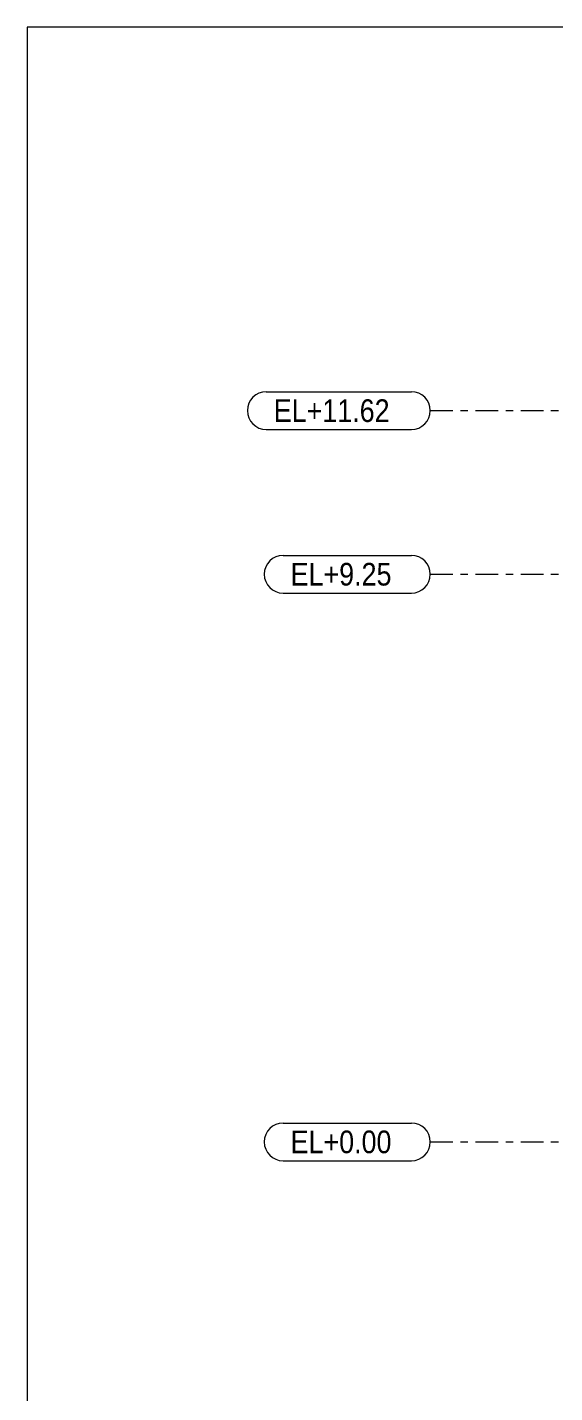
# Model space of a CAD drawing. Header units: millimetres. Extents: x -65 to 757, y -38 to 536.
# Drawn here: x -62.8 to 7.1, y 355.4 to 536.3 of the extents above; entities that cross this region are included whole.
import ezdxf

# ---------------------------------------------------------------- set-up
doc = ezdxf.new("R2010")
doc.units = ezdxf.units.MM
doc.linetypes.add('XKITLINE00', pattern=[0])
doc.linetypes.add('XKITLINE03', pattern=[6, 3, -1, 1, -1])
doc.layers.add('DrawingSheet', color=5, linetype='Continuous', lineweight=0)
doc.layers.add('S-grid', color=1, linetype='Continuous', lineweight=0)
doc.styles.add('ARIAL', font='ARIAL.TTF')

# ---------------------------------------------------------------- blocks, each defined once
blk = doc.blocks.new('*A473')
at = {"layer": 'DrawingSheet', "color": 5, "linetype": 'XKITLINE00', "lineweight": 0}
for p, q in [((757.18, 536.27), (-62.82, 536.27)), ((-62.82, 536.27), (-62.82, -37.73))]:
    blk.add_line(p, q, dxfattribs=at)
blk = doc.blocks.new('*A1548')
at = {"layer": 'S-grid', "color": 1, "linetype": 'XKITLINE03', "lineweight": 0}
blk.add_line((-9.41, 388.62), (47.57, 388.62), dxfattribs=at)
at = {"layer": 'S-grid', "color": 3, "style": 'ARIAL', "width": 0.85}
blk.add_text('EL+0.00', height=3, dxfattribs=at).set_placement((-27.92, 387.12))
blk = doc.blocks.new('*A1549')
at = {"layer": 'S-grid', "color": 1, "linetype": 'XKITLINE03', "lineweight": 0}
blk.add_line((-9.41, 463.82), (549.67, 463.82), dxfattribs=at)
at = {"layer": 'S-grid', "color": 3, "style": 'ARIAL', "width": 0.85}
blk.add_text('EL+9.25', height=3, dxfattribs=at).set_placement((-27.92, 462.32))
blk = doc.blocks.new('*A1550')
at = {"layer": 'S-grid', "color": 1, "linetype": 'XKITLINE03', "lineweight": 0}
blk.add_line((-9.41, 485.49), (253.3, 485.49), dxfattribs=at)
at = {"layer": 'S-grid', "color": 3, "style": 'ARIAL', "width": 0.85}
blk.add_text('EL+11.62', height=3, dxfattribs=at).set_placement((-30.15, 483.99))
blk = doc.blocks.new('*A1624')
at = {"layer": 'S-grid', "color": 1, "linetype": 'XKITLINE00', "lineweight": 0}
for p, q in [((-28.92, 391.12), (-11.91, 391.12)), ((-28.92, 386.12), (-11.91, 386.12))]:
    blk.add_line(p, q, dxfattribs=at)
for centre, start, end in [((-28.92, 388.62), 90, 270), ((-11.91, 388.62), 270, 90)]:
    blk.add_arc(centre, 2.5, start, end, dxfattribs=at)
blk = doc.blocks.new('*A1625')
at = {"layer": 'S-grid', "color": 1, "linetype": 'XKITLINE00', "lineweight": 0}
for p, q in [((-28.92, 466.32), (-11.91, 466.32)), ((-28.92, 461.32), (-11.91, 461.32))]:
    blk.add_line(p, q, dxfattribs=at)
for centre, start, end in [((-28.92, 463.82), 90, 270), ((-11.91, 463.82), 270, 90)]:
    blk.add_arc(centre, 2.5, start, end, dxfattribs=at)
blk = doc.blocks.new('*A1626')
at = {"layer": 'S-grid', "color": 1, "linetype": 'XKITLINE00', "lineweight": 0}
for p, q in [((-31.15, 487.99), (-11.91, 487.99)), ((-31.15, 482.99), (-11.91, 482.99))]:
    blk.add_line(p, q, dxfattribs=at)
for centre, start, end in [((-31.15, 485.49), 90, 270), ((-11.91, 485.49), 270, 90)]:
    blk.add_arc(centre, 2.5, start, end, dxfattribs=at)

msp = doc.modelspace()

# ---------------------------------------------------------------- block references
at = {"lineweight": 0}
for name in ['*A473', '*A1626', '*A1550', '*A1625', '*A1549', '*A1624', '*A1548']:
    msp.add_blockref(name, (0, 0), dxfattribs=at)

doc.saveas('drawing.dxf')
